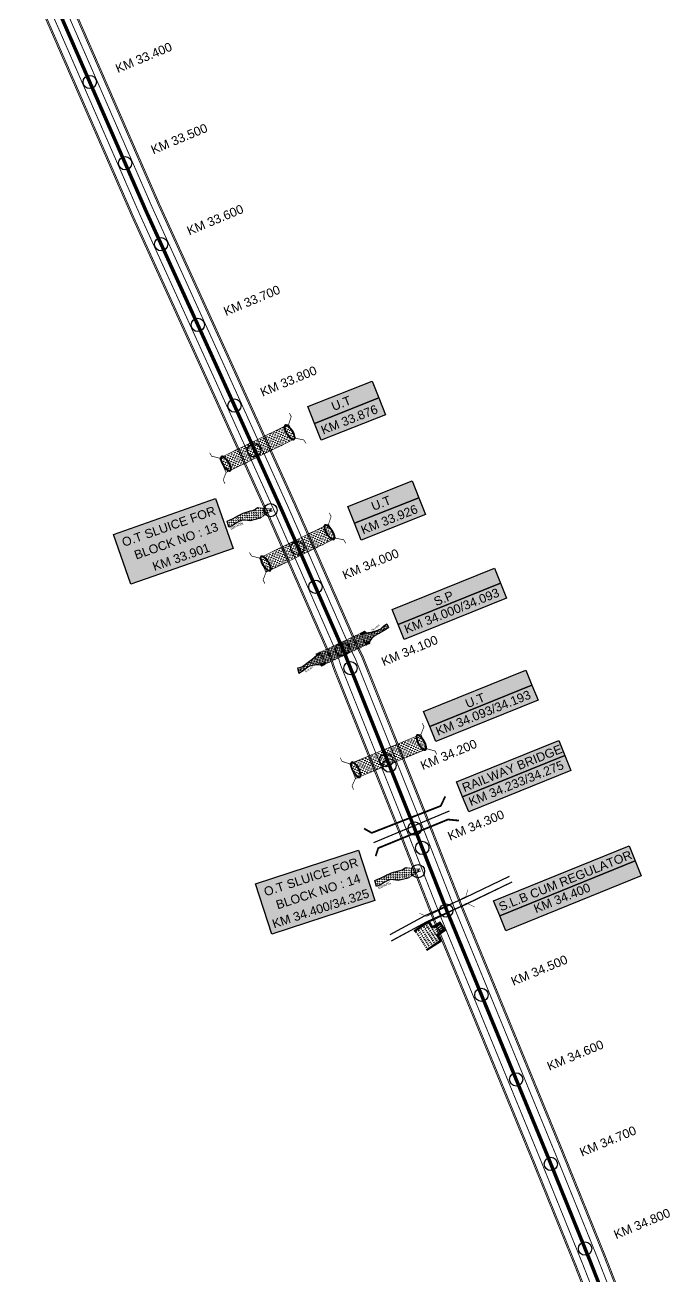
# Model space of a CAD drawing. Header units: inches. Extents: x 85036 to 260440, y 1649183 to 1742360.
# Drawn here: x 88927 to 89655, y 1702889 to 1704299 of the extents above; entities that cross this region are included whole.
import ezdxf

# ---------------------------------------------------------------- set-up
doc = ezdxf.new("R2010")
doc.units = ezdxf.units.IN
doc.header["$MEASUREMENT"] = 0
doc.header["$PDMODE"] = 32
doc.header["$PDSIZE"] = 15
doc.linetypes.add('ACAD_ISO02W100', pattern=[15, 12, -3])
for name, color, linetype in [('bed with', 5, 'Continuous'), ('cahnige', 7, 'Continuous'), ('CARTTRACK', 30, 'ACAD_ISO02W100'), ('chainage', 7, 'Continuous'), ('laying', 4, 'Continuous'), ('lining', 4, 'Continuous'), ('OT', 7, 'Continuous'), ('ROAD', 6, 'Continuous'), ('SLB', 11, 'Continuous'), ('STREAM', 4, 'Continuous'), ('Stu coo', 3, 'Continuous'), ('top of bund', 1, 'Continuous'), ('UT', 173, 'ACAD_ISO02W100'), ('V', 6, 'Continuous'), ('ZSTU', 7, 'Continuous')]:
    doc.layers.add(name, color=color, linetype=linetype)
doc.styles.add('5mm', font='times.ttf', dxfattribs={"height": 3})
doc.styles.get("Standard").update_dxf_attribs({"font": 'arial.ttf'})
doc.linetypes.add('TRACKS', pattern='A,0.15,[130,ltypeshp.shx,S=0.25,R=0,X=0,Y=0],0.15', length=0.3)
pattern_1 = [(228.0128, (-362214.3310220317, -1526288.492507028), (-7.999998232158162, -9.000001341607247), [0.134536, -13.319088]), (184.9697, (-362214.4210220316, -1526288.592507028), (12.00000105151764, 0.9999913070070519), [0.230868, -22.855925]), (132.5104, (-362214.6510220316, -1526288.612507028), (9.999990718346812, -11.0000086738712), [0.162788, -16.116032]), (267.2737, (-362215.0410220316, -1526288.862507028), (0.9999960177271904, 20.00000029497347), [0.210238, -20.813558]), (292.8337, (-362215.0510220316, -1526289.072507028), (-5.00000990543714, 11.99999641177778), [0.206155, -20.409373]), (357.2737, (-362214.9710220316, -1526289.262507028), (-20.00000029497347, 0.9999960177271915), [0.210238, -20.813558]), (37.6942, (-362214.7610220317, -1526289.272507028), (-13.00000734561798, -9.99999040516053), [0.278029, -27.524849]), (72.2553, (-362214.5410220316, -1526289.102507028), (7.000010762705409, 21.99999623123919), [0.262488, -25.986321]), (121.4296, (-362214.4610220316, -1526288.852507028), (-8.000008234176365, 12.99999503649257), [0.21095, -20.884073]), (175.2364, (-362214.5710220317, -1526288.672507028), (11.00000094631958, -0.9999915326612605), [0.2408319999999999, -11.80076299999999]), (222.3974, (-362214.8110220316, -1526288.652507028), (-12.00000735107323, -10.99999208201412), [0.311448, -30.833375]), (138.8141, (-362214.0510220316, -1526288.872507028), (-7.000002946805715, 5.999997313342756), [0.106301, -10.523844]), (171.4692, (-362214.1310220317, -1526288.802507028), (12.99999828481513, -2.00000791003979), [0.2022369999999999, -20.02151099999998]), (225, (-362214.3310220317, -1526288.772507028), (-1.110223024625157e-16, -1.000000309448952), [0.141421, -1.272792]), (203.1986, (-362214.4010220316, -1526288.652507028), (4.999999730667075, 2.000001325264854), [0.076158, -7.539615]), (291.8014, (-362214.4710220316, -1526288.682507028), (-0.9999999105006487, 3.00000027301077), [0.107703, -5.277462]), (30.9638, (-362214.4310220316, -1526288.782507028), (2.999998022287998, 2.000002483540733), [0.1749289999999999, -5.656022999999996]), (161.5651, (-362214.2810220316, -1526288.692507028), (2.000000434592962, -0.9999984032227077), [0.126491, -3.035787]), (16.38950000000001, (-362215.0510220316, -1526288.682507028), (10.00000219841196, 2.99999270981797), [0.1772, -17.542845]), (70.3462, (-362214.8810220317, -1526288.632507028), (-3.999995247371745, -11.00000213560622), [0.148661, -14.717408]), (293.1986, (-362214.2810220316, -1526288.492507028), (-2.000001325264854, 4.999999730667075), [0.152315, -7.463458]), (343.6105, (-362214.2210220316, -1526288.632507028), (-10.00000219841196, 2.999992709817974), [0.1771999999999999, -17.54284499999998]), (339.444, (-362215.0510220316, -1526289.302507028), (-5.000001844542423, 1.999995996421584), [0.17088, -8.373124]), (294.7751, (-362214.8910220317, -1526289.362507028), (-4.99999218924517, 11.00000342183912), [0.1431779999999999, -14.17464299999999]), (66.80140000000002, (-362214.2710220316, -1526289.492507028), (2.000001325264855, 4.999999730667075), [0.152315, -7.463458]), (17.35400000000001, (-362214.2110220316, -1526289.352507028), (-13.00000201909683, -3.999994502259118), [0.167631, -16.59542399999999]), (69.444, (-362214.7610220317, -1526289.492507028), (-1.999995996421587, -5.000001844542422), [0.08544, -8.458563999999999]), (101.3098999999999, (-362214.3310220317, -1526289.492507028), (-0.9999976321616053, 4.000000752230952), [0.05098999999999999, -5.048028999999998]), (165.9638, (-362214.3410220316, -1526289.442507028), (3.00000054598974, -0.9999980573612457), [0.206155, -3.91695]), (186.009, (-362214.5410220316, -1526289.392507028), (9.99999975090604, 0.9999993174818415), [0.19105, -18.913923]), (303.6901, (-362214.4310220316, -1526288.872507028), (-1.000001334507191, 1.99999955777116), [0.144222, -3.461329]), (353.1572, (-362214.3510220316, -1526288.992507028), (16.99999936547855, -2.000007997924761), [0.251794, -24.927563]), (60.94540000000001, (-362214.1010220316, -1526289.022507028), (-4.000000027199279, -7.000000384569686), [0.102956, -10.192674]), (90, (-362214.0510220316, -1526288.932507028), (-0.9999999999999999, 1), [0.06, -0.94]), (120.2564, (-362214.5610220316, -1526289.362507028), (3.999994886802694, -7.000002455854734), [0.138924, -13.75352]), (48.01279999999999, (-362214.6310220317, -1526289.242507028), (7.99999823215816, 9.000001341607248), [0.269072, -13.184552]), (0, (-362214.4510220317, -1526289.042507028), (1, 1), [0.26, -0.74]), (325.3048, (-362214.1910220316, -1526289.042507028), (-9.999994258987526, 7.000008609594458), [0.158114, -15.653274]), (254.0546, (-362214.0610220316, -1526289.132507028), (-0.9999998892963811, -4.000000126652151), [0.145602, -7.134508]), (207.646, (-362214.1010220316, -1526289.272507028), (-18.99999580717959, -10.00000771316918), [0.237065, -23.469474]), (175.4261, (-362214.3110220316, -1526289.382507028), (-13.00000055831213, 0.999994801161084), [0.2507989999999997, -24.82907399999998])]
pattern_2 = [(0, (-362215.0510220316, -1526289.492507028), (1.25, 1.25), [1.25, -1.25])]
pattern_3 = [(228.0128, (-362243.1753484617, -1526336.432974194), (-7.999998232158162, -9.000001341607247), [0.134536, -13.319088]), (184.9697, (-362243.2653484617, -1526336.532974194), (12.00000105151764, 0.9999913070070519), [0.230868, -22.855925]), (132.5104, (-362243.4953484617, -1526336.552974194), (9.999990718346812, -11.0000086738712), [0.162788, -16.116032]), (267.2737, (-362243.8853484617, -1526336.802974194), (0.9999960177271904, 20.00000029497347), [0.210238, -20.813558]), (292.8337, (-362243.8953484617, -1526337.012974194), (-5.00000990543714, 11.99999641177778), [0.206155, -20.409373]), (357.2737, (-362243.8153484617, -1526337.202974194), (-20.00000029497347, 0.9999960177271915), [0.210238, -20.813558]), (37.6942, (-362243.6053484617, -1526337.212974194), (-13.00000734561798, -9.99999040516053), [0.278029, -27.524849]), (72.2553, (-362243.3853484617, -1526337.042974194), (7.000010762705409, 21.99999623123919), [0.262488, -25.986321]), (121.4296, (-362243.3053484617, -1526336.792974194), (-8.000008234176365, 12.99999503649257), [0.21095, -20.884073]), (175.2364, (-362243.4153484617, -1526336.612974194), (11.00000094631958, -0.9999915326612605), [0.2408319999999999, -11.80076299999999]), (222.3974, (-362243.6553484617, -1526336.592974194), (-12.00000735107323, -10.99999208201412), [0.311448, -30.833375]), (138.8141, (-362242.8953484617, -1526336.812974194), (-7.000002946805715, 5.999997313342756), [0.106301, -10.523844]), (171.4692, (-362242.9753484617, -1526336.742974194), (12.99999828481513, -2.00000791003979), [0.2022369999999998, -20.02151099999998]), (225, (-362243.1753484617, -1526336.712974194), (-1.110223024625157e-16, -1.000000309448952), [0.141421, -1.272792]), (203.1986, (-362243.2453484617, -1526336.592974194), (4.999999730667075, 2.000001325264854), [0.076158, -7.539615]), (291.8014, (-362243.3153484617, -1526336.622974194), (-0.9999999105006487, 3.00000027301077), [0.107703, -5.277462]), (30.9638, (-362243.2753484617, -1526336.722974194), (2.999998022287998, 2.000002483540733), [0.1749289999999998, -5.656022999999995]), (161.5651, (-362243.1253484617, -1526336.632974194), (2.000000434592962, -0.9999984032227077), [0.126491, -3.035787]), (16.38950000000001, (-362243.8953484617, -1526336.622974194), (10.00000219841196, 2.99999270981797), [0.1772, -17.542845]), (70.3462, (-362243.7253484617, -1526336.572974194), (-3.999995247371745, -11.00000213560622), [0.148661, -14.717408]), (293.1986, (-362243.1253484617, -1526336.432974194), (-2.000001325264854, 4.999999730667075), [0.152315, -7.463458]), (343.6105, (-362243.0653484617, -1526336.572974194), (-10.00000219841196, 2.999992709817974), [0.1771999999999998, -17.54284499999998]), (339.444, (-362243.8953484617, -1526337.242974194), (-5.000001844542423, 1.999995996421584), [0.17088, -8.373124]), (294.7751, (-362243.7353484617, -1526337.302974194), (-4.99999218924517, 11.00000342183912), [0.1431779999999998, -14.17464299999999]), (66.80140000000002, (-362243.1153484617, -1526337.432974194), (2.000001325264855, 4.999999730667075), [0.152315, -7.463458]), (17.35400000000001, (-362243.0553484617, -1526337.292974194), (-13.00000201909683, -3.999994502259118), [0.167631, -16.59542399999999]), (69.444, (-362243.6053484617, -1526337.432974194), (-1.999995996421587, -5.000001844542422), [0.08544, -8.458563999999999]), (101.3098999999999, (-362243.1753484617, -1526337.432974194), (-0.9999976321616053, 4.000000752230952), [0.05098999999999998, -5.048028999999997]), (165.9638, (-362243.1853484617, -1526337.382974194), (3.00000054598974, -0.9999980573612457), [0.206155, -3.91695]), (186.009, (-362243.3853484617, -1526337.332974194), (9.99999975090604, 0.9999993174818415), [0.19105, -18.913923]), (303.6901, (-362243.2753484617, -1526336.812974194), (-1.000001334507191, 1.99999955777116), [0.144222, -3.461329]), (353.1572, (-362243.1953484617, -1526336.932974194), (16.99999936547855, -2.000007997924761), [0.251794, -24.927563]), (60.94540000000001, (-362242.9453484617, -1526336.962974194), (-4.000000027199279, -7.000000384569686), [0.102956, -10.192674]), (90, (-362242.8953484617, -1526336.872974194), (-0.9999999999999999, 1), [0.06, -0.94]), (120.2564, (-362243.4053484617, -1526337.302974194), (3.999994886802694, -7.000002455854734), [0.138924, -13.75352]), (48.01279999999999, (-362243.4753484617, -1526337.182974194), (7.99999823215816, 9.000001341607248), [0.269072, -13.184552]), (0, (-362243.2953484617, -1526336.982974194), (1, 1), [0.26, -0.74]), (325.3048, (-362243.0353484617, -1526336.982974194), (-9.999994258987526, 7.000008609594458), [0.158114, -15.653274]), (254.0546, (-362242.9053484617, -1526337.072974194), (-0.9999998892963811, -4.000000126652151), [0.145602, -7.134508]), (207.646, (-362242.9453484617, -1526337.212974194), (-18.99999580717959, -10.00000771316918), [0.237065, -23.469474]), (175.4261, (-362243.1553484617, -1526337.322974194), (-13.00000055831213, 0.999994801161084), [0.2507989999999997, -24.82907399999998])]

# ---------------------------------------------------------------- blocks, each defined once
blk = doc.blocks.new('FGDFGDFG6YURT')
at = {"layer": 'ROAD', "color": 1, "linetype": 'Continuous', "lineweight": 25}
for points in [[(386103.5284786596, 1482907.418250796, 0), (386134.4943898718, 1482913.048692988, 0), (386162.3338302057, 1482917.432879298, 0), (386187.03831635, 1482923.149040827, 0)], [(386104.2356023123, 1482903.529261708, 0), (386135.1554971575, 1482909.151336877, 0), (386163.0877641085, 1482913.550141626, 0), (386187.9293691025, 1482919.298029924, 0)], [(386104.349895274, 1482907.665549859, 0), (386135.2697901193, 1482913.287625029, 0), (386163.2020570702, 1482917.686429777, 0), (386188.0436620642, 1482923.434318075, 0)]]:
    blk.add_polyline3d(points, dxfattribs=at)
at = {"layer": 'SLB'}
for points, const_width in [([(386134.5918138346, 1482913.396780385), (386148.2388681522, 1482915.445660189), (386161.8187230226, 1482917.900765421)], 0.4999999999999999), ([(386161.9926194173, 1482918.187514973), (386148.4127645467, 1482915.732409741), (386134.9121982792, 1482912.873264684)], 0.4999999999999999), ([(386161.8187230226, 1482917.900765421), (386162.1664906862, 1482917.940232523), (386164.805117545, 1482921.997725382)], 0.2999999999999999), ([(386134.5918138346, 1482913.396780385), (386134.2422434629, 1482913.414116911), (386130.6310287907, 1482916.63665141)], 0.2999999999999999), ([(386161.8783264555, 1482914.051226821), (386148.298471585, 1482911.59612159), (386134.7979053175, 1482908.736976533)], 0.4999999999999999), ([(386161.8783264555, 1482914.051226821), (386162.2282584353, 1482914.044326869), (386165.9340047213, 1482910.930961412)], 0.2999999999999999), ([(386134.7979053175, 1482908.736976533), (386134.4514698859, 1482908.687151922), (386131.9350661394, 1482904.552746017)], 0.2999999999999999)]:
    blk.add_lwpolyline(points, dxfattribs=dict(at, const_width=const_width))
blk = doc.blocks.new('VBVB')
at = {"layer": 'STREAM'}
h = blk.add_hatch(dxfattribs=at)
h.set_pattern_fill('DASH', color=256, scale=10, style=0)
h.set_pattern_definition([(0, (17867.88371487719, -28501.71006121906), (1.25, 1.25), [1.25, -1.25])])
h.paths.add_polyline_path([(380095.9578547815, 1497774.979899091), (380098.8683746898, 1497780.214053723), (380100.4483272064, 1497784.617400714), (380101.7788353608, 1497788.771502249), (380103.7746272102, 1497793.590268896), (380099.5335991489, 1497795.916580957), (380098.452594594, 1497793.507197633), (380097.6210344023, 1497789.602341558), (380096.9557507077, 1497787.691449154), (380095.791578286, 1497784.700503649), (380093.8789543023, 1497782.955785437), (380090.8853257658, 1497780.795647573), (380086.5656440002, 1497773.963976908), (380084.6014813699, 1497765.180921337), (380084.0768038103, 1497764.329620298), (380085.9416349676, 1497763.15133106), (380086.5685083546, 1497763.834778382), (380093.7175540949, 1497769.302057871), (380094.4610701322, 1497772.653587032)])
at = {"layer": 'OT', "const_width": 0.4999999999999999}
blk.add_lwpolyline([(380084.6014813699, 1497765.180921337), (380084.0733134003, 1497764.331791371), (380083.5451454307, 1497763.482661405), (380085.4049872326, 1497762.307524679), (380085.9416349677, 1497763.15133106), (380084.0768038104, 1497764.329620298), (380085.9416349677, 1497763.15133106), (380086.568508355, 1497763.834778382), (380093.717554095, 1497769.302057871), (380086.568508355, 1497763.834778382), (380085.9416349677, 1497763.15133106), (380084.0768038104, 1497764.329620298), (380084.6014813699, 1497765.180921337), (380086.5656440002, 1497773.963976908)], dxfattribs=at)
at = {"layer": 'STREAM'}
blk.add_lwpolyline([(380086.5656440002, 1497773.963976908), (380090.8853257659, 1497780.795647574), (380093.8789543033, 1497782.955785438), (380095.7915782861, 1497784.700503649), (380096.9557507072, 1497787.691449152), (380097.6210344024, 1497789.602341558), (380098.4525945941, 1497793.507197633), (380099.5335991488, 1497795.916580957), (380103.7746272101, 1497793.590268896), (380101.7788353609, 1497788.771502249), (380100.4483272069, 1497784.617400716), (380098.8683746899, 1497780.214053723), (380095.9578547826, 1497774.979899092), (380094.4610701321, 1497772.653587032), (380093.717554095, 1497769.302057871)], dxfattribs=at)
at = {"layer": 'cahnige', "style": '5mm'}
blk.add_text('Stream', height=2.5, rotation=71.17434464616717, dxfattribs=at).set_placement((380095.0016310557, 1497785.493162808))
blk = doc.blocks.new('A$C377B10CC')
at = {"layer": 'STREAM'}
h = blk.add_hatch(dxfattribs=at)
h.set_pattern_fill('DASH', color=256, scale=10, style=0)
h.set_pattern_definition(pattern_2)
h.paths.add_polyline_path([(-21.08494824264198, 10.39821502007544), (-19.27474394725869, 14.9729934823699), (-16.18663339636989, 21.24998857849248), (-13.84395335207229, 26.14394057728347), (-11.82073506258894, 30.82506799115799), (-15.86717164155561, 33.27204399043694), (-17.46448041551048, 29.0164390646387), (-18.42280644358834, 24.86724643129855), (-21.40440999745624, 19.97332610306328), (-25.23789181862958, 15.71772117726505), (-29.9438456458156, 11.73286320897751), (-32.55258794897789, 7.397025274472546), (-28.05102203169388, 4.507492972305098), (-23.61509535066327, 1.521298239562105), (-21.08650298323482, 5.72392365569249)])
h = blk.add_hatch(dxfattribs=at)
h.set_pattern_fill('DASH', color=256, scale=10, style=0)
h.set_pattern_definition(pattern_2)
h.paths.add_polyline_path([(-60.19243563445735, -34.66217618575828), (-53.98690071125707, -38.64547753962713), (-47.9096301992253, -42.73659862830805), (-22.26358327601338, -0.1118046867195504), (-28.38064794772072, 4.006105192238503), (-34.54584827913632, 7.963515976456129)])
h = blk.add_hatch(dxfattribs=at)
h.set_pattern_fill('DASH', color=256, scale=10, style=0)
h.set_pattern_definition(pattern_2)
h.paths.add_polyline_path([(-57.74663512443659, -50.484279576689), (-52.45942178077529, -46.41916892677546), (-49.88059994621258, -42.13306005246427), (-54.31652662728474, -39.14686531969357), (-58.81809254456867, -36.25733301752601), (-61.3969143789727, -40.54344189167021), (-63.59385741560255, -47.48107765731402), (-64.76519743772232, -50.56640072958572), (-67.96923356887419, -60.27215190371499), (-69.88594486127842, -62.93188914703207), (-71.69620839302661, -64.63413745141588), (-67.43681705632478, -68.35777592635714), (-64.88112301792717, -63.03830143949018), (-63.28387348033723, -57.93158819666134), (-61.89957870042419, -54.84626512438989), (-59.45039165910562, -52.18652788107279)])
at = {"layer": 'UT', "ltscale": 0.2}
h = blk.add_hatch(dxfattribs=at)
h.set_pattern_fill('GRAVEL', color=256, style=0)
h.set_pattern_definition(pattern_1)
h.paths.add_polyline_path([(-34.2363896589959, 8.477849041344596), (-32.55258794897789, 7.397025274472544), (-29.9438456458156, 11.73286320897751), (-31.65756782452809, 12.7639579155948)])
h = blk.add_hatch(dxfattribs=at)
h.set_pattern_fill('GRAVEL', color=256, style=0)
h.set_pattern_definition(pattern_1)
h.paths.add_polyline_path([(-23.61509535066326, 1.521298239562115), (-21.95385443983832, 0.4029774884693321), (-19.37278080452233, 4.692828949075191), (-21.08650298323482, 5.723923655692487)])
h = blk.add_hatch(dxfattribs=at)
h.set_pattern_fill('GRAVEL', color=256, style=0)
h.set_pattern_definition(pattern_3)
h.paths.add_polyline_path([(-58.81809254409745, -36.25733301672153), (-60.50189425464487, -35.17650925088674), (-63.08071608917089, -39.46261812490411), (-61.39691437908914, -40.54344189190306)])
h = blk.add_hatch(dxfattribs=at)
h.set_pattern_fill('GRAVEL', color=256, style=0)
h.set_pattern_definition(pattern_3)
h.paths.add_polyline_path([(-48.21710723458091, -43.24763821694069), (-49.9308294133516, -42.21654351055622), (-52.45942178071709, -46.41916892677546), (-50.7981808698969, -47.53748967801221)])
at = {"layer": 'STREAM'}
for points in [[(-29.9438456458156, 11.73286320897751), (-25.23789181862958, 15.71772117726505), (-21.40440999745624, 19.9733261030633), (-18.42280644358834, 24.86724643129855), (-17.46448041551048, 29.01643906463869), (-15.86717164155561, 33.27204399043694), (-11.82073506258894, 30.82506799115799), (-13.84395335207228, 26.1439405772835), (-16.18663339636987, 21.24998857849278), (-19.27474394725868, 14.97299348236993), (-21.08494824264199, 10.39821502007544), (-21.08650298323482, 5.723923655692488)], [(-61.39691437897272, -40.54344189167023), (-63.59385741560254, -47.48107765731402), (-64.76519743772224, -50.56640072958544), (-67.96923356887419, -60.27215190371498), (-69.8859448612784, -62.93188914703205), (-71.69620839302661, -64.63413745141588), (-67.4368170563248, -68.35777592635714), (-64.88112301792717, -63.03830143949017), (-63.28387348033721, -57.93158819666132), (-61.89957870042417, -54.8462651243899), (-59.45039165910566, -52.18652788107283), (-57.74663512443658, -50.484279576689), (-52.4594217807753, -46.41916892677546)]]:
    blk.add_lwpolyline(points, dxfattribs=at)
at = {"layer": 'UT', "ltscale": 0.2, "const_width": 0.5}
for points in [[(-60.50189425458666, -35.17650925065391), (-34.54584827914368, 7.963515976443887)], [(-48.21935903542908, -43.25138080352917), (-22.26358327601338, -0.1118046867195517)], [(-34.5605003585224, 7.972921071806923), (-28.38064794772072, 4.006105192238465), (-22.26358327601338, -0.1118046867195517)], [(-34.2363896589959, 8.477849041344598), (-31.65756782452809, 12.7639579155948)], [(-34.2363896589959, 8.477849041344598), (-28.05102203169372, 4.507492972305045), (-21.95385443983832, 0.4029774884693325)], [(-32.55258794891415, 7.397025274578482), (-29.9438456458156, 11.73286320897751)], [(-31.65756782452809, 12.7639579155948), (-29.9438456458156, 11.73286320897751)], [(-23.61509535071673, 1.521298239473253), (-21.08650298323482, 5.723923655692488)], [(-22.26358327601338, -0.1118046867195517), (-21.95385443983832, 0.4029774884693325)], [(-21.95385443983832, 0.4029774884693325), (-19.37278080452234, 4.692828949075192)], [(-21.08650298323482, 5.723923655692488), (-19.37278080452234, 4.692828949075192)], [(-63.08071608905448, -39.46261812490411), (-60.50189425458666, -35.17650925065391)], [(-63.08071608905448, -39.46261812490411), (-61.39691437897272, -40.54344189167023)], [(-61.39691437897272, -40.54344189167023), (-58.81809254450491, -36.25733301742002)], [(-60.50189425458666, -35.17650925065391), (-54.31652662728447, -39.14686531969346), (-48.21935903542908, -43.25138080352917)], [(-60.17778355506016, -34.67158128111623), (-53.98690071125748, -38.64547753962688), (-47.8842965469812, -42.75365283689462)], [(-52.4594217807753, -46.41916892677546), (-49.88059994624928, -42.13306005252525)], [(-52.4594217807753, -46.41916892677546), (-50.7981808698969, -47.53748967777938)], [(-50.7981808698969, -47.53748967777938), (-48.21710723458091, -43.24763821717352)]]:
    blk.add_lwpolyline(points, dxfattribs=at)
at = {"layer": 'cahnige', "style": '5mm'}
for p in [(-24.70947435131529, 16.98236319143325), (-60.9109538581688, -63.65351491281763)]:
    blk.add_text('Stream', height=2.5, rotation=71.17434464616717, dxfattribs=at).set_placement(p)
blk = doc.blocks.new('GGF')
at = {"layer": 'STREAM'}
h = blk.add_hatch(dxfattribs=at)
h.set_pattern_fill('DASH', color=256, scale=10, angle=-6.082734917303942, style=0)
h.set_pattern_definition([(353.9172650826961, (-115347.3726237068, 1016.387648081312), (1.375417949938526, 1.110506849590268), [1.25, -1.25])])
h.paths.add_polyline_path([(406186.8358267642, 1485623.894007653), (406186.3350356966, 1485618.16585714), (406185.8342446289, 1485612.437706626), (406242.6024607782, 1485608.895201602), (406242.8636284556, 1485614.639267362), (406243.1247961327, 1485620.383333121)])
at = {"layer": 'laying', "linetype": 'ByBlock', "extrusion": (0, 0, -1)}
for centre in [(406188.8340515448, 1485618.100544371), (406240.8092758137, 1485614.964376942)]:
    blk.add_ellipse(centre, major_axis=(0.4022038884711088, -6.365555352701567), ratio=0.3887167828476952, dxfattribs=at)
at = {"layer": 'laying', "linetype": 'ByBlock'}
for points in [[(406189.2044231551, 1485612.238788546), (406189.1301593552, 1485612.234096231), (406189.0528622998, 1485612.245618227), (406188.8631006061, 1485612.324588027), (406188.7519765225, 1485612.394145026), (406188.5122836892, 1485612.610022701), (406188.3845252309, 1485612.755754402), (406187.9901122551, 1485613.318903608), (406187.7273521348, 1485613.85898441), (406187.2895556467, 1485615.151754198), (406187.1131680161, 1485615.903753204), (406186.8806331598, 1485617.489787864), (406186.8243655579, 1485618.323341603), (406186.8412834518, 1485619.932858505), (406186.9146281564, 1485620.708349793), (406187.1740924141, 1485622.067517512), (406187.3614922329, 1485622.65073727), (406187.7140922088, 1485623.356040432), (406187.8630650354, 1485623.567618286), (406188.1141012118, 1485623.821781273), (406188.2175726035, 1485623.889167762), (406188.3951326545, 1485623.961233407), (406188.4694103668, 1485623.970225642), (406188.6399464445, 1485623.94807565), (406188.7398646418, 1485623.913414563), (406188.9754422541, 1485623.761023998), (406189.1085637353, 1485623.642922326), (406189.3815283708, 1485623.318037364), (406189.5211763898, 1485623.111945711), (406189.9516964495, 1485622.33059618), (406190.2214699374, 1485621.608086816), (406190.6248590543, 1485619.961048005), (406190.7595287117, 1485619.037350996), (406190.8632364098, 1485617.186895084), (406190.8321935693, 1485616.26108243), (406190.6143732872, 1485614.607066808), (406190.4262052957, 1485613.879561222), (406190.055177624, 1485613.01905299), (406189.9016287614, 1485612.765040143), (406189.6325239488, 1485612.445281366), (406189.5169377527, 1485612.35368761), (406189.3392356181, 1485612.260876767), (406189.2716159608, 1485612.243034084), (406189.2044231551, 1485612.238788546)], [(406241.179647424, 1485609.102621116), (406241.1053836241, 1485609.097928802), (406241.0280865688, 1485609.109450798), (406240.838324875, 1485609.188420597), (406240.7272007914, 1485609.257977597), (406240.4875079581, 1485609.473855271), (406240.3597494998, 1485609.619586973), (406239.965336524, 1485610.182736179), (406239.7025764037, 1485610.722816981), (406239.2647799156, 1485612.015586769), (406239.088392285, 1485612.767585774), (406238.8558574287, 1485614.353620435), (406238.7995898268, 1485615.187174174), (406238.8165077207, 1485616.796691076), (406238.8898524253, 1485617.572182364), (406239.149316683, 1485618.931350083), (406239.3367165019, 1485619.514569841), (406239.6893164777, 1485620.219873002), (406239.8382893043, 1485620.431450857), (406240.0893254807, 1485620.685613844), (406240.1927968724, 1485620.753000333), (406240.3703569234, 1485620.825065977), (406240.4446346357, 1485620.834058213), (406240.6151707135, 1485620.811908221), (406240.7150889107, 1485620.777247134), (406240.950666523, 1485620.624856569), (406241.0837880042, 1485620.506754897), (406241.3567526398, 1485620.181869935), (406241.4964006587, 1485619.975778282), (406241.9269207185, 1485619.194428751), (406242.1966942063, 1485618.471919387), (406242.6000833233, 1485616.824880576), (406242.7347529806, 1485615.901183567), (406242.8384606787, 1485614.050727655), (406242.8074178382, 1485613.124915001), (406242.5895975561, 1485611.470899379), (406242.4014295646, 1485610.743393793), (406242.0304018929, 1485609.882885561), (406241.8768530303, 1485609.628872714), (406241.6077482177, 1485609.309113937), (406241.4921620216, 1485609.21752018), (406241.314459887, 1485609.124709338), (406241.2468402297, 1485609.106866655), (406241.179647424, 1485609.102621116)]]:
    blk.add_open_spline(points, degree=3, knots=[0, 0, 0, 0, 0.1890722348827286, 0.1890722348827286, 0.3781444697654573, 0.3781444697654573, 0.567216704648186, 0.567216704648186, 0.9642381621637766, 0.9642381621637766, 1.361259619679367, 1.361259619679367, 1.758281077194958, 1.758281077194958, 2.155302534710549, 2.155302534710549, 2.552323992226139, 2.552323992226139, 2.807761081817867, 2.807761081817867, 3.012439963152372, 3.012439963152372, 3.217118844486876, 3.217118844486876, 3.421797725821381, 3.421797725821381, 3.626476607155885, 3.626476607155885, 3.831155488490389, 3.831155488490389, 4.280922883927905, 4.280922883927905, 4.730690279365422, 4.730690279365422, 5.180457674802938, 5.180457674802938, 5.630225070240454, 5.630225070240454, 5.896844194109022, 5.896844194109022, 6.112115499412711, 6.112115499412711, 6.283185307179586, 6.283185307179586, 6.283185307179586, 6.283185307179586], dxfattribs=at)
at = {"layer": 'UT', "ltscale": 0.2, "const_width": 0.4999999999999999}
for points in [[(406181.0067191261, 1485605.627956516), (406181.2043290924, 1485608.621441158), (406185.8342446289, 1485612.437706626), (406186.3350356966, 1485618.16585714), (406186.8358267643, 1485623.894007653), (406182.485284513, 1485628.02592998), (406182.4731358847, 1485631.025905382)], [(406186.8358267643, 1485623.894007653), (406243.1247961327, 1485620.383333121)], [(406247.6637609265, 1485627.388723734), (406247.5913202798, 1485624.389598469), (406243.1247961327, 1485620.383333121), (406242.8636284556, 1485614.639267362), (406242.6024607783, 1485608.895201602), (406247.1217425518, 1485604.948545771), (406247.2591485833, 1485601.95169416)], [(406185.8342446289, 1485612.437706626), (406242.6024607783, 1485608.895201602)]]:
    blk.add_lwpolyline(points, dxfattribs=at)
blk = doc.blocks.new('RGRGFG')
at = {"layer": 'V'}
h = blk.add_hatch(color=4, dxfattribs=at)
h.paths.add_polyline_path([(245045.2953162146, 1724876.516222976), (245045.2953162146, 1724857.872873236), (245052.9355974917, 1724857.872873236), (245052.9355974917, 1724847.690535125), (245061.788264668, 1724847.690535125), (245061.788264668, 1724857.872873236), (245069.4285459451, 1724857.872873236), (245069.4285459451, 1724876.516222976), (245070.4265484731, 1724876.516222976), (245070.4265484731, 1724856.874870708), (245062.786267196, 1724856.874870708), (245062.786267196, 1724846.692532597), (245051.9375949637, 1724846.692532597), (245051.9375949637, 1724856.874870708), (245044.2973136866, 1724856.874870708), (245044.2973136866, 1724876.516222976)])
h.paths.add_polyline_path([(245070.4265484731, 1724876.516222976), (245070.4265484731, 1724856.874870708)], flags=17)
h.paths.add_polyline_path([(245062.786267196, 1724856.874870708), (245062.786267196, 1724846.692532597)], flags=17)
h.paths.add_polyline_path([(245062.786267196, 1724856.874870708), (245070.4265484731, 1724856.874870708)], flags=17)
edge = h.paths.add_edge_path(flags=17)
edge.add_line((245051.9375949637, 1724846.692532597), (245062.786267196, 1724846.692532597))
edge.add_line((245051.9375949637, 1724846.692532597), (245062.786267196, 1724846.692532597))
edge = h.paths.add_edge_path(flags=17)
edge.add_line((245044.2973136866, 1724876.516222976), (245044.2973136866, 1724856.874870708))
edge.add_line((245044.2973136866, 1724856.874870708), (245051.9375949637, 1724856.874870708))
edge.add_line((245051.9375949637, 1724856.874870708), (245051.9375949637, 1724846.692532597))
at = {"layer": 'V', "color": 4}
for points in [[(245044.2973136866, 1724876.516222976), (245044.2973136866, 1724856.874870708), (245051.9375949637, 1724856.874870708), (245051.9375949637, 1724846.692532597)], [(245044.2973136866, 1724876.516222976), (245044.2973136866, 1724856.874870708), (245051.9375949637, 1724856.874870708), (245051.9375949637, 1724846.692532597), (245062.786267196, 1724846.692532597), (245062.786267196, 1724856.874870708), (245070.4265484731, 1724856.874870708), (245070.4265484731, 1724876.516222976)], [(245044.2973136866, 1724876.516222976), (245045.2953162146, 1724876.516222976)], [(245045.2953162146, 1724876.516222976), (245045.2953162146, 1724857.872873236), (245052.9355974917, 1724857.872873236), (245052.9355974917, 1724847.690535125), (245061.788264668, 1724847.690535125), (245061.788264668, 1724857.872873236), (245069.4285459451, 1724857.872873236), (245069.4285459451, 1724876.516222976)], [(245047.3266827419, 1724874.786892911), (245047.3266827419, 1724876.45097153)], [(245049.5617107587, 1724874.786892911), (245049.5617107587, 1724876.45097153)], [(245051.9266120251, 1724874.786892911), (245051.9266120251, 1724876.45097153)], [(245051.9375949637, 1724846.692532597), (245062.786267196, 1724846.692532597), (245062.786267196, 1724856.874870708), (245070.4265484731, 1724856.874870708), (245070.4265484731, 1724876.516222976)], [(245053.9529642073, 1724874.786892911), (245053.9529642073, 1724876.45097153)], [(245055.8763513397, 1724874.786892911), (245055.8763513397, 1724876.45097153)], [(245058.1113793565, 1724874.786892911), (245058.1113793565, 1724876.45097153)], [(245060.4762806229, 1724874.786892911), (245060.4762806229, 1724876.45097153)], [(245070.4265484731, 1724876.516222976), (245070.4265484731, 1724856.874870708), (245062.786267196, 1724856.874870708), (245062.786267196, 1724846.692532597)], [(245070.4265484731, 1724876.516222976), (245070.4265484731, 1724856.874870708), (245062.786267196, 1724856.874870708), (245062.786267196, 1724846.692532597)], [(245063.0627626767, 1724874.786892911), (245063.0627626767, 1724876.45097153)], [(245065.2977906935, 1724874.786892911), (245065.2977906935, 1724876.45097153)], [(245067.6626919599, 1724874.786892911), (245067.6626919599, 1724876.45097153)], [(245069.4285459451, 1724876.516222976), (245070.4265484731, 1724876.516222976)], [(245047.3266827419, 1724871.298663981), (245047.3266827419, 1724872.962742601)], [(245047.3266827419, 1724867.976620592), (245047.3266827419, 1724869.640699212)], [(245047.3266827419, 1724864.185033577), (245047.3266827419, 1724865.849112196)], [(245047.3266827419, 1724860.738378823), (245047.3266827419, 1724862.402457442)], [(245049.5617107587, 1724871.298663981), (245049.5617107587, 1724872.962742601)], [(245049.5617107587, 1724867.976620592), (245049.5617107587, 1724869.640699212)], [(245049.5617107587, 1724864.185033577), (245049.5617107587, 1724865.849112196)], [(245049.5617107587, 1724860.738378823), (245049.5617107587, 1724862.402457442)], [(245051.9266120251, 1724871.298663981), (245051.9266120251, 1724872.962742601)], [(245051.9266120251, 1724867.976620592), (245051.9266120251, 1724869.640699212)], [(245051.9266120251, 1724864.185033577), (245051.9266120251, 1724865.849112196)], [(245051.9266120251, 1724860.738378823), (245051.9266120251, 1724862.402457442)], [(245053.9529642073, 1724871.298663981), (245053.9529642073, 1724872.962742601)], [(245053.9529642073, 1724867.976620592), (245053.9529642073, 1724869.640699212)], [(245053.9529642073, 1724864.185033577), (245053.9529642073, 1724865.849112196)], [(245053.9529642073, 1724860.738378823), (245053.9529642073, 1724862.402457442)], [(245055.8763513397, 1724871.298663981), (245055.8763513397, 1724872.962742601)], [(245055.8763513397, 1724867.976620592), (245055.8763513397, 1724869.640699212)], [(245055.8763513397, 1724864.185033577), (245055.8763513397, 1724865.849112196)], [(245055.8763513397, 1724860.738378823), (245055.8763513397, 1724862.402457442)], [(245058.1113793565, 1724871.298663981), (245058.1113793565, 1724872.962742601)], [(245058.1113793565, 1724867.976620592), (245058.1113793565, 1724869.640699212)], [(245058.1113793565, 1724864.185033577), (245058.1113793565, 1724865.849112196)], [(245058.1113793565, 1724860.738378823), (245058.1113793565, 1724862.402457442)], [(245060.4762806229, 1724871.298663981), (245060.4762806229, 1724872.962742601)], [(245060.4762806229, 1724867.976620592), (245060.4762806229, 1724869.640699212)], [(245060.4762806229, 1724864.185033577), (245060.4762806229, 1724865.849112196)], [(245060.4762806229, 1724860.738378823), (245060.4762806229, 1724862.402457442)], [(245063.0627626767, 1724871.298663981), (245063.0627626767, 1724872.962742601)], [(245063.0627626767, 1724867.976620592), (245063.0627626767, 1724869.640699212)], [(245063.0627626767, 1724864.185033577), (245063.0627626767, 1724865.849112196)], [(245063.0627626767, 1724860.738378823), (245063.0627626767, 1724862.402457442)], [(245065.2977906935, 1724871.298663981), (245065.2977906935, 1724872.962742601)], [(245065.2977906935, 1724867.976620592), (245065.2977906935, 1724869.640699212)], [(245065.2977906935, 1724864.185033577), (245065.2977906935, 1724865.849112196)], [(245065.2977906935, 1724860.738378823), (245065.2977906935, 1724862.402457442)], [(245067.6626919599, 1724871.298663981), (245067.6626919599, 1724872.962742601)], [(245067.6626919599, 1724867.976620592), (245067.6626919599, 1724869.640699212)], [(245067.6626919599, 1724864.185033577), (245067.6626919599, 1724865.849112196)], [(245067.6626919599, 1724860.738378823), (245067.6626919599, 1724862.402457442)], [(245053.9529642073, 1724857.677897023), (245053.9529642073, 1724859.341975642)], [(245053.9529642073, 1724854.484689113), (245053.9529642073, 1724856.148767732)], [(245053.9529642073, 1724848.316593294), (245053.9529642073, 1724853.545379539)], [(245055.8763513397, 1724857.677897023), (245055.8763513397, 1724859.341975642)], [(245055.8763513397, 1724854.484689113), (245055.8763513397, 1724856.148767732)], [(245055.8763513397, 1724848.316593294), (245055.8763513397, 1724853.545379539)], [(245058.1113793565, 1724857.677897023), (245058.1113793565, 1724859.341975642)], [(245058.1113793565, 1724854.484689113), (245058.1113793565, 1724856.148767732)], [(245058.1113793565, 1724848.316593294), (245058.1113793565, 1724853.545379539)], [(245060.4762806229, 1724857.677897023), (245060.4762806229, 1724859.341975642)], [(245060.4762806229, 1724854.484689113), (245060.4762806229, 1724856.148767732)], [(245060.4762806229, 1724848.316593294), (245060.4762806229, 1724853.545379539)]]:
    blk.add_lwpolyline(points, dxfattribs=at)

msp = doc.modelspace()

# ---------------------------------------------------------------- hatches: boundary and pattern name
at = {"layer": 'V'}
for points in [[(89026.34235575091, 1703723.900101178), (89141.72021910598, 1703764.474788037), (89161.44004999439, 1703708.399630598), (89046.06218663932, 1703667.82494374)], [(89186.80735263176, 1703329.818735677), (89303.08292238918, 1703367.744300191), (89321.51524501332, 1703311.232845647), (89205.23967525596, 1703273.307281133)]]:
    msp.add_hatch(color=2, dxfattribs=at).paths.add_polyline_path(points)
at = {"layer": 'ZSTU'}
h = msp.add_hatch(color=135, dxfattribs=at)
h.set_gradient(color1=(141, 177, 78), color2=(107, 135, 59), one_color=1, tint=0.3799999952316284, name='CYLINDER')
h.paths.add_polyline_path([(89245.84742708699, 1703868.363842566), (89253.36940134928, 1703849.331876208), (89326.14558389151, 1703878.138178462), (89318.62360962987, 1703897.170144819)])
h.paths.add_polyline_path([(89273.51301922803, 1703859.79050014), (89299.17046094942, 1703869.931050657), (89293.56300854977, 1703884.118927628), (89267.90556682838, 1703873.978377111)], flags=24)
h = msp.add_hatch(color=252, dxfattribs=at)
h.set_gradient(color1=(167, 88, 159), color2=(127, 67, 121), one_color=1, tint=0.3799999952316284, name='CYLINDER')
h.paths.add_polyline_path([(89333.66755815258, 1703859.106212104), (89326.14558389157, 1703878.138178462), (89253.36940134907, 1703849.331876208), (89260.89137561116, 1703830.29990985)])
h.paths.add_polyline_path([(89261.79057941152, 1703833.194135778), (89329.37727346524, 1703859.906319041), (89323.74349499797, 1703874.160805763), (89256.15680094427, 1703847.448622501)], flags=24)
h = msp.add_hatch(color=135, dxfattribs=at)
h.set_gradient(color1=(141, 177, 78), color2=(107, 135, 59), one_color=1, tint=0.3799999952316284, name='CYLINDER')
h.paths.add_polyline_path([(89290.88520593927, 1703755.6987681), (89298.40718020155, 1703736.666801742), (89371.18336274379, 1703765.473103996), (89363.66138848214, 1703784.505070353)])
h.paths.add_polyline_path([(89318.55079808031, 1703747.125425674), (89344.2082398017, 1703757.265976191), (89338.60078740204, 1703771.453853162), (89312.94334568066, 1703761.313302645)], flags=24)
h = msp.add_hatch(color=252, dxfattribs=at)
h.set_gradient(color1=(167, 88, 159), color2=(127, 67, 121), one_color=1, tint=0.3799999952316284, name='CYLINDER')
h.paths.add_polyline_path([(89378.70533700485, 1703746.441137638), (89371.18336274385, 1703765.473103996), (89298.40718020135, 1703736.666801742), (89305.92915446343, 1703717.634835384)])
h.paths.add_polyline_path([(89306.8283582638, 1703720.529061312), (89374.41505231752, 1703747.241244575), (89368.78127385024, 1703761.495731297), (89301.19457979655, 1703734.783548034)], flags=24)
h = msp.add_hatch(color=135, dxfattribs=at)
h.set_gradient(color1=(141, 177, 78), color2=(107, 135, 59), one_color=1, tint=0.3799999952316284, name='CYLINDER')
h.paths.add_polyline_path([(89341.07682470517, 1703639.59015384), (89347.89526360238, 1703622.650536518), (89463.3551712679, 1703669.124805125), (89456.5367323707, 1703686.064422447)])
h.paths.add_polyline_path([(89389.19134829033, 1703639.611045992), (89414.8762963422, 1703649.949605923), (89409.08425759341, 1703664.339251616), (89383.3993095415, 1703654.000691686)], flags=24)
h = msp.add_hatch(color=252, dxfattribs=at)
h.set_gradient(color1=(167, 88, 159), color2=(127, 67, 121), one_color=1, tint=0.3799999952316284, name='CYLINDER')
h.paths.add_polyline_path([(89470.17361016528, 1703652.185187804), (89463.35517126793, 1703669.124805125), (89347.89526360232, 1703622.650536519), (89354.71370249984, 1703605.710919197)])
h.paths.add_polyline_path([(89355.84245430958, 1703608.464015649), (89466.55856507356, 1703653.028837974), (89460.76270571869, 1703667.427975519), (89350.0465949547, 1703622.863153193)], flags=24)
h = msp.add_hatch(color=135, dxfattribs=at)
h.set_gradient(color1=(141, 177, 78), color2=(107, 135, 59), one_color=1, tint=0.3799999952316284, name='CYLINDER')
h.paths.add_polyline_path([(89376.62582646508, 1703524.399544472), (89383.44426536243, 1703507.459927151), (89498.90417302802, 1703553.934195756), (89492.08573413084, 1703570.873813079)])
h.paths.add_polyline_path([(89424.74035005039, 1703524.420436624), (89450.42529810226, 1703534.758996554), (89444.63325935346, 1703549.148642248), (89418.94831130156, 1703538.810082318)], flags=24)
h = msp.add_hatch(color=252, dxfattribs=at)
h.set_gradient(color1=(167, 88, 159), color2=(127, 67, 121), one_color=1, tint=0.3799999952316284, name='CYLINDER')
h.paths.add_polyline_path([(89505.72261192533, 1703536.994578435), (89498.9041730279, 1703553.934195757), (89383.44426536246, 1703507.45992715), (89390.26270425969, 1703490.520309828)])
h.paths.add_polyline_path([(89391.39145606963, 1703493.27340628), (89502.10756683361, 1703537.838228606), (89496.31170747874, 1703552.23736615), (89385.59559671476, 1703507.672543825)], flags=24)
h = msp.add_hatch(color=135, dxfattribs=at)
h.set_gradient(color1=(141, 177, 78), color2=(107, 135, 59), one_color=1, tint=0.3799999952316284, name='CYLINDER')
h.paths.add_polyline_path([(89413.83291251349, 1703445.043068807), (89420.65135141069, 1703428.103451485), (89536.11125907622, 1703474.577720092), (89529.29282017911, 1703491.517337414)])
h.paths.add_polyline_path([(89421.18225276866, 1703429.750118505), (89537.59663791562, 1703476.608577987), (89531.80459916682, 1703490.99822368), (89415.39021401983, 1703444.139764198)], flags=9)
h = msp.add_hatch(color=252, dxfattribs=at)
h.set_gradient(color1=(167, 88, 159), color2=(127, 67, 121), one_color=1, tint=0.3799999952316284, name='CYLINDER')
h.paths.add_polyline_path([(89542.9296979736, 1703457.63810277), (89536.11125907616, 1703474.577720092), (89420.65135141072, 1703428.103451485), (89427.46979030795, 1703411.163834163)])
h.paths.add_polyline_path([(89428.59854211789, 1703413.916930615), (89539.31465288188, 1703458.481752941), (89533.51879352701, 1703472.880890485), (89422.80268276302, 1703428.31606816)], flags=24)
h = msp.add_hatch(color=135, dxfattribs=at)
h.set_gradient(color1=(141, 177, 78), color2=(107, 135, 59), one_color=1, tint=0.3799999952316284, name='CYLINDER')
h.paths.add_polyline_path([(89455.62446237044, 1703310.869657694), (89462.4429012677, 1703293.930040372), (89615.30501257611, 1703355.741784656), (89608.48657367865, 1703372.681401978)])
h.paths.add_polyline_path([(89462.51864924739, 1703295.257382605), (89616.3783854901, 1703357.188132894), (89610.58252613523, 1703371.587270438), (89456.72278989252, 1703309.656520149)], flags=9)
h = msp.add_hatch(color=252, dxfattribs=at)
h.set_gradient(color1=(167, 88, 159), color2=(127, 67, 121), one_color=1, tint=0.3799999952316284, name='CYLINDER')
h.paths.add_polyline_path([(89622.12345147337, 1703338.802167334), (89615.30501257611, 1703355.741784656), (89462.44290126773, 1703293.930040373), (89469.26134016487, 1703276.990423051)])
h.paths.add_polyline_path([(89501.97791777443, 1703293.18846449), (89569.39536949786, 1703320.32495562), (89563.67210165763, 1703334.543748001), (89496.25464993424, 1703307.40725687)], flags=24)

# ---------------------------------------------------------------- linework, layer by layer
for p in [(88999.61567403015, 1704234.562656412), (89039.64832356467, 1704142.925398862), (89080.25227713838, 1704051.539847738), (89121.68897858215, 1703960.528860635), (89163.04047776826, 1703869.479129636), (89254.41486102148, 1703665.048124532), (89294.03582761492, 1703573.232118268), (89337.99771208488, 1703463.354602051), (89375.0074644259, 1703370.455311248), (89441.83727172646, 1703204.642935139), (89481.03890255207, 1703109.279079469), (89520.19058870996, 1703013.894850243), (89558.87684875642, 1702918.320763215)]:
    msp.add_point(p)
at = {"color": 2}
for p in [(89185.20849682917, 1703819.078950877), (89203.67849682918, 1703751.458950877), (89234.07849682917, 1703708.878950877), (89284.81849682919, 1703594.608950877), (89334.41849682917, 1703469.458950877), (89366.48849682917, 1703392.208950877), (89370.24849682918, 1703344.218950877), (89402.13849682917, 1703299.748950877)]:
    msp.add_point(p, dxfattribs=at)
at = {"layer": 'bed with', "const_width": 1}
for points in [[(88950.09331320497, 1704368.031047726), (89070.77752310332, 1704091.777286028), (89153.21063216985, 1703910.722366966), (89223.89878655155, 1703754.53341577), (89294.19467605394, 1703594.505760276), (89299.83796539617, 1703583.093035932)], [(88935.30168045338, 1704361.672854028), (89056.07347055504, 1704085.218615726), (89138.55036148848, 1703904.067534788), (89209.19420710683, 1703747.976485983), (89279.34631760442, 1703588.276141477), (89283.03311104106, 1703576.369430493)], [(89299.83796539617, 1703583.093035932), (89375.20296731553, 1703394.727152156), (89411.53538499575, 1703302.159852604), (89524.8211541099, 1703026.575201973), (89573.02186877394, 1702907.495733123), (89612.91193558698, 1702805.765905004)], [(89283.03311104106, 1703576.369430493), (89358.37602634283, 1703388.058749598), (89394.73960866255, 1703295.41204915), (89508.06183954846, 1703019.738699781), (89556.20712488444, 1702900.796168631), (89596.42905807137, 1702798.21999675)]]:
    msp.add_lwpolyline(points, dxfattribs=at)
at = {"layer": 'lining', "const_width": 1}
for points in [[(88956.98382535853, 1704370.992939195), (89077.6272370223, 1704094.832567227), (89160.03995080432, 1703913.82244408), (89230.74874591985, 1703757.587886169), (89301.11161322106, 1703597.407756608), (89306.80130283616, 1703585.879060285)], [(88928.41116829982, 1704358.71096256), (89049.22375663606, 1704082.163334527), (89131.72104285401, 1703900.967457674), (89202.34424773854, 1703744.922015585), (89272.4293804373, 1703585.374145145), (89276.06977360108, 1703573.583406139)], [(89306.80130283616, 1703585.879060285), (89382.17545666886, 1703397.490302387), (89418.4949608244, 1703304.955903759), (89531.76562146959, 1703029.408006748), (89579.98930408733, 1702910.271795758), (89619.74185720945, 1702808.892662567)], [(89276.06977360108, 1703573.583406139), (89351.4035369895, 1703385.295599366), (89387.78003283389, 1703292.615997995), (89501.11737218878, 1703016.905895006), (89549.23968957106, 1702898.020105996), (89589.5991364489, 1702795.093239187)]]:
    msp.add_lwpolyline(points, dxfattribs=at)
at = {"layer": 'top of bund', "const_width": 1}
for points in [[(88958.36192778932, 1704371.585317488), (89078.9971798071, 1704095.443623464), (89161.40581453725, 1703914.442459489), (89232.118737796, 1703758.198780243), (89302.49500065323, 1703597.988155878), (89308.19397032415, 1703586.436265156)], [(88927.03306586904, 1704358.118584266), (89047.85381385125, 1704081.55227829), (89130.35517912108, 1703900.347442264), (89200.97425586238, 1703744.311121511), (89271.04599300513, 1703584.793745876), (89274.67710611309, 1703573.026201269)], [(89308.19397032415, 1703586.436265156), (89383.5699545395, 1703398.042932434), (89419.88687599014, 1703305.51511399), (89533.15451494153, 1703029.974567703), (89581.38279114998, 1702910.827008285), (89621.10784153393, 1702809.51801408)], [(89274.67710611309, 1703573.026201269), (89350.00903911886, 1703384.74296932), (89386.38811766816, 1703292.056787763), (89499.72847871683, 1703016.339334051), (89547.8462025084, 1702897.464893469), (89588.23315212442, 1702794.467887674)]]:
    msp.add_lwpolyline(points, dxfattribs=at)
at = {"layer": 'V', "color": 1, "const_width": 4}
for points in [[(88942.69749682918, 1704364.851950877), (89063.42549682918, 1704088.497950877), (89145.88049682917, 1703907.394950877), (89216.54649682919, 1703751.254950877), (89286.77049682918, 1703591.390950877), (89291.43553821862, 1703579.731233212)], [(89291.43553821862, 1703579.731233212), (89366.78949682918, 1703391.392950877), (89403.13749682915, 1703298.785950877), (89516.44149682918, 1703023.156950877), (89564.61449682919, 1702904.145950877), (89604.67049682917, 1702801.992950877)]]:
    msp.add_lwpolyline(points, dxfattribs=at)
at = {"layer": 'V', "color": 2}
for points in [[(89026.34235575091, 1703723.900101178), (89141.72021910598, 1703764.474788037), (89161.44004999439, 1703708.399630598), (89046.06218663932, 1703667.82494374)], [(89186.80735263176, 1703329.818735677), (89303.08292238918, 1703367.744300191), (89321.51524501332, 1703311.232845647), (89205.23967525596, 1703273.307281133)]]:
    msp.add_lwpolyline(points, close=True, dxfattribs=at)
at = {"layer": 'V', "color": 0, "const_width": 2}
for points in [[(89309.28601060051, 1703392.349972174), (89317.99073426839, 1703387.381329987), (89395.88823522424, 1703417.800848294), (89401.01966802718, 1703428.488568413)], [(89322.45964687853, 1703361.143920804), (89325.35362464288, 1703370.228790461), (89404.07277858374, 1703402.483930283), (89416.61228267959, 1703401.245128567)]]:
    msp.add_lwpolyline(points, dxfattribs=at)
at = {"layer": 'V', "color": 0, "linetype": 'TRACKS', "ltscale": 20}
msp.add_lwpolyline([(89320.24418255239, 1703376.661397462), (89405.72168218979, 1703412.132436105)], dxfattribs=at)
at = {"layer": 'ZSTU', "color": 135}
for points in [[(89245.84742708702, 1703868.363842566), (89318.62360962987, 1703897.170144819), (89326.14558389151, 1703878.138178462), (89253.36940134913, 1703849.331876208)], [(89290.8852059393, 1703755.6987681), (89363.66138848214, 1703784.505070353), (89371.18336274379, 1703765.473103996), (89298.40718020141, 1703736.666801742)], [(89341.07682470512, 1703639.59015384), (89456.5367323707, 1703686.064422447), (89463.35517126796, 1703669.124805125), (89347.89526360243, 1703622.650536518)], [(89376.62582646517, 1703524.399544472), (89492.08573413076, 1703570.873813079), (89498.90417302802, 1703553.934195757), (89383.44426536249, 1703507.45992715)], [(89413.83291251343, 1703445.043068807), (89529.29282017902, 1703491.517337414), (89536.11125907628, 1703474.577720092), (89420.65135141075, 1703428.103451485)], [(89455.62446237044, 1703310.869657694), (89608.48657367879, 1703372.681401978), (89615.30501257605, 1703355.741784656), (89462.44290126776, 1703293.930040373)]]:
    msp.add_lwpolyline(points, close=True, dxfattribs=at)
at = {"layer": 'ZSTU', "color": 252}
for points in [[(89253.36940134913, 1703849.331876208), (89326.14558389151, 1703878.138178462), (89333.66755815264, 1703859.106212104), (89260.89137561113, 1703830.29990985)], [(89298.40718020141, 1703736.666801742), (89371.18336274379, 1703765.473103996), (89378.70533700491, 1703746.441137638), (89305.9291544634, 1703717.634835384)], [(89347.89526360243, 1703622.650536518), (89463.35517126796, 1703669.124805125), (89470.17361016528, 1703652.185187804), (89354.71370249966, 1703605.710919197)], [(89383.44426536249, 1703507.45992715), (89498.90417302802, 1703553.934195757), (89505.72261192533, 1703536.994578435), (89390.26270425972, 1703490.520309828)], [(89420.65135141075, 1703428.103451485), (89536.11125907628, 1703474.577720092), (89542.9296979736, 1703457.63810277), (89427.46979030798, 1703411.163834163)], [(89462.44290126776, 1703293.930040373), (89615.30501257605, 1703355.741784656), (89622.12345147337, 1703338.802167335), (89469.26134016499, 1703276.990423051)]]:
    msp.add_lwpolyline(points, close=True, dxfattribs=at)

# ---------------------------------------------------------------- block references
at = {"layer": 'CARTTRACK', "color": 3, "yscale": 1.43962227359134, "zscale": 1.439622273616309}
for p, xscale, rotation in [((1970391.780318271, 2891099.634060418), 1.43962227284414, 136.498135043249), ((1997219.845088133, 2847362.857732287), 1.439622272833178, 135.1877558981839)]:
    msp.add_blockref('VBVB', p, dxfattribs=dict(at, xscale=xscale, rotation=rotation))
at = {"layer": 'CARTTRACK', "color": 3, "rotation": 326.154603054617}
msp.add_blockref('A$C377B10CC', (89329.69180730957, 1703586.84307442), dxfattribs=at)
at = {"layer": 'laying', "color": 6, "linetype": 'ByBlock', "zscale": 1.539389526941385}
for p, xscale, yscale, rotation in [((676696.3719536746, -593126.3776542002), 1.539389527163186, 1.5393895268503, 29.64004399589872), ((676741.4097325269, -593239.0427286662), 1.539389527163186, 1.5393895268503, 29.64004399589872), ((530709.4165763722, -625973.3692668111), 1.539389527162333, 1.539389526846207, 26.0216267082228)]:
    msp.add_blockref('GGF', p, dxfattribs=dict(at, xscale=xscale, yscale=yscale, rotation=rotation))
at = {"layer": 'laying', "color": 1, "linetype": 'ByBlock', "xscale": 1.760345254473536, "yscale": 1.760345254534514, "zscale": 1.760345254585044, "rotation": 195.3456257467977}
msp.add_blockref('FGDFGDFG6YURT', (54092.40849395952, 4400561.311973871), dxfattribs=at)
at = {"layer": 'V', "color": 4, "rotation": 123.052488009894}
msp.add_blockref('RGRGFG', (1668771.134438079, 2438625.856999053), dxfattribs=at)

# ---------------------------------------------------------------- texts
at = {"layer": 'chainage', "color": 0}
for s, p in [('KM 33.400', (89031.33780092321, 1704244.516968584)), ('KM 33.500', (89071.37045045773, 1704152.879711034)), ('KM 33.600', (89111.97440403144, 1704061.494159911)), ('KM 33.700', (89153.41110547521, 1703970.483172808)), ('KM 33.800', (89194.76260466131, 1703879.433441808)), ('KM 34.000', (89287.48303393749, 1703673.075165434)), ('KM 34.100', (89331.48223356492, 1703575.394651056)), ('KM 34.200', (89375.62713302305, 1703458.134235385)), ('KM 34.300', (89406.37440409698, 1703378.454770162)), ('KM 34.500', (89477.88736039857, 1703214.737975237)), ('KM 34.600', (89518.57281832505, 1703118.864739964)), ('KM 34.700', (89555.37100606496, 1703021.979021596)), ('KM 34.800', (89593.8803964254, 1702928.906438649))]:
    msp.add_text(s, height=9.999999999999988, rotation=22.65501474167317, dxfattribs=at).set_placement(p)
at = {"layer": 'Stu coo', "color": 0}
for s, height, rotation, p in [('U.T', 9.999999999999996, 21.56534086320404, (89274.8804088766, 1703863.248316347)), ('KM 33.876', 9.999999999999996, 21.56534086320404, (89263.16217576285, 1703836.673785074)), ('U.T', 9.999999999999996, 21.56534086320404, (89319.91818772888, 1703750.583241881)), ('KM 33.926', 9.999999999999996, 21.56534086320404, (89308.19995461512, 1703724.008710608)), ('KM 34.000/34.093', 10, 21.92549232155888, (89357.21011016986, 1703611.994373878)), ('S.P', 10, 21.92549232155888, (89390.56060601384, 1703643.132857578)), ('KM 34.093/34.193', 10, 21.92549232155888, (89392.75911192992, 1703496.80376451)), ('U.T', 10, 21.92549232155888, (89426.10960777389, 1703527.94224821)), ('RAILWAY BRIDGE', 10, 21.92549232155888, (89422.55151049217, 1703433.27193009)), ('KM 34.233/34.275', 10, 21.92549232155888, (89429.96619797818, 1703417.447288845)), ('S.L.B CUM REGULATOR', 10, 21.92549232155888, (89463.88885217835, 1703298.781412933)), ('KM 34.400', 10, 21.92549232155888, (89503.3276146932, 1703296.676666606))]:
    msp.add_text(s, height=height, rotation=rotation, dxfattribs=at).set_placement(p)
at = {"layer": 'Stu coo', "color": 1}
for s, rotation, p in [('O.T SLUICE FOR ', 19.37513474931023, (89038.06240199754, 1703710.045414868)), (' BLOCK NO : 13', 19.37513474931023, (89048.384958357, 1703694.416452268)), ('KM 33.901', 19.37513474931023, (89072.63546740086, 1703682.790270609)), ('O.T SLUICE FOR ', 18.06475560424592, (89198.20749886971, 1703315.699653464)), (' BLOCK NO : 14', 18.06475560424592, (89208.1699457624, 1703299.838717374)), ('KM 34.400/34.325', 18.06475560424592, (89207.6102710882, 1703279.65348703))]:
    msp.add_text(s, height=9.999999999999998, rotation=rotation, dxfattribs=at).set_placement(p)

doc.saveas('drawing.dxf')
